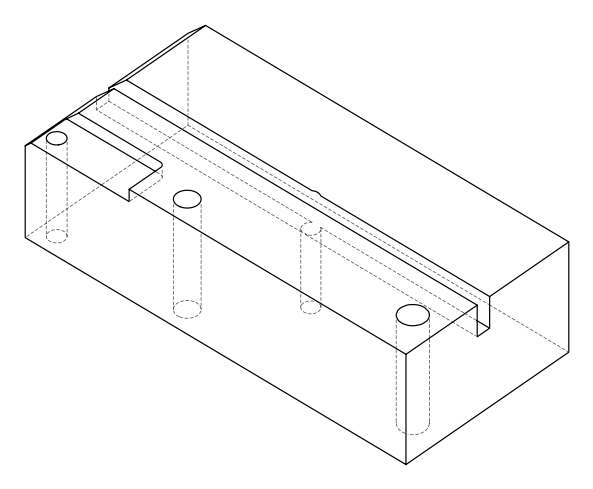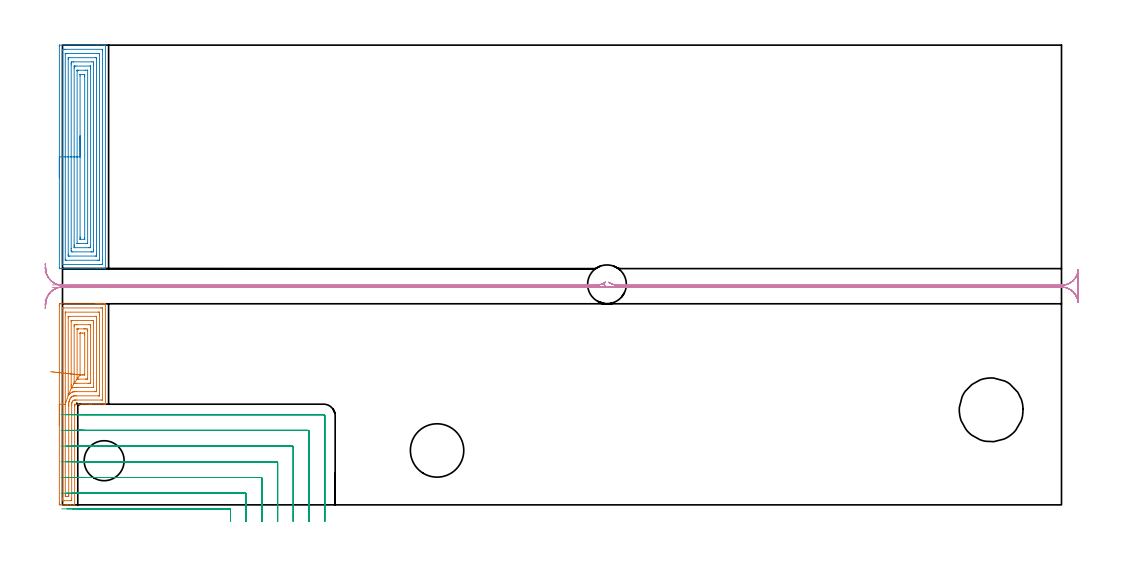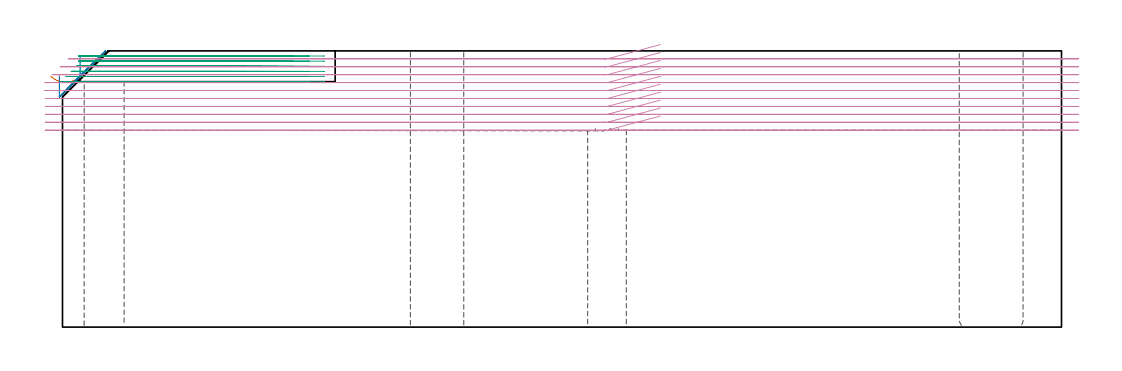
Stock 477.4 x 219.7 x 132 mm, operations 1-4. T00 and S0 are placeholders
(PLAN: 18 operations, 14 tool changes, 55.5 min)
(1 AREA_MILL | FG_CHAMFER_SURFACE | UGT0205_001 | 4.64 min | 24392 mm3)
(2 AREA_MILL_1 | FG_CHAMFER_SURFACE_1 | UGT0205_001 | 7.22 min | 27408 mm3)
(3 MILL_CORNER_NOTCH_RECTANGULAR | CORNER_NOTCH_RECTANGULAR | UGT0201_128 | Follow Part, ap 2.5, ae 75% | 11.71 min | 82509 mm3)
(4 MILL_RECTANGULAR_SLOT | SLOT_RECTANGULAR | NXT0201_012 | Follow Part, ap 4, ae 75% | 21.63 min | 300896 mm3)
(5 MILL_THROUGH_HOLE_FROM_SOLID_MATERIAL | STEP1HOLE_2 | NXT0201_007 | Circular | 5.91 min | 96031 mm3)
(6 SPOT_DRILL | STEP1HOLE | NXT0321_9005460120000 | 0.05 min | 0 mm3)
(7 SPOT_DRILL_1 | STEP1HOLE_1 | NXT0321_9005460120000 | 0.05 min | 179 mm3)
(8 SPOT_DRILL_2 | STEP1HOLE_3 | NXT0321_9005460120000 | 0.05 min | 183 mm3)
(9 DRILL_BLIND_HOLE_INTO_CENTER | STEP1HOLE | NXT0301_038 | 0.05 min | 0 mm3)
(10 GUN_DRILL_THROUGH_HOLE | STEP1HOLE | UGT0307_002 | 0.62 min | 2618 mm3)
(11 SPADE_DRILL_TO_ENLARGE_THROUGH_HOLE | STEP1HOLE | UGT0306_009 | 0.56 min | 22666 mm3)
(12 DRILL_BLIND_HOLE_INTO_CENTER_1 | STEP1HOLE_1 | NXT0301_092 | 0.09 min | 1719 mm3)
(13 GUN_DRILL_THROUGH_HOLE_1 | STEP1HOLE_1 | UGT0307_009 | 0.6 min | 11339 mm3)
(14 DRILL_TO_ENLARGE_THROUGH_HOLE | STEP1HOLE_1 | UGT0301_258 | 0.51 min | 20301 mm3)
(15 DRILL_BLIND_HOLE_INTO_CENTER_2 | STEP1HOLE_3 | NXT0301_038 | 0.05 min | 242 mm3)
(16 GUN_DRILL_THROUGH_HOLE_2 | STEP1HOLE_3 | UGT0307_002 | 0.6 min | 3401 mm3)
(17 SPADE_DRILL_TO_ENLARGE_THROUGH_HOLE_1 | STEP1HOLE_3 | UGT0306_007 | 0.56 min | 24320 mm3)
(18 DRILL_TO_ENLARGE_THROUGH_HOLE_1 | STEP1HOLE_3 | UGT0301_386 | 0.57 min | 39176 mm3)
(TOOL UGT0205_001 | Chamfer Mill 20 x 3 x 45 deg. | D20 FL50 Z2)
(TOOL UGT0201_128 | Carbide End Mill 10.0 | D10 FL15 Z4)
(TOOL NXT0201_012 | ENDMILL 16mm [2P460-1600-NA 1630] | D16 FL38 Z6)
(TOOL NXT0201_007 | ENDMILL 25mm [R216.25-25050GCK54P 1620] | D25 R3 FL54 Z5)
(TOOL NXT0321_9005460120000 | NC Spot Drill, 142deg, 12mm, Carbide, Uncoated | D12 PA142 FL30 Z2)
(TOOL NXT0301_038 | Carbide Drill 6.7mm [860.1-0670-034A1-MM 2214] | D6.7 PA140 FL53 Z2)
(TOOL UGT0307_002 | Gun Drill 6 mm | D6 PA130 FL24 Z1)
(TOOL UGT0306_009 | Spade Drill 18.5mm | D18.5 PA132 FL10 Z2)
(TOOL NXT0301_092 | Carbide Drill 12.1mm [860.1-1210-061A1-MM 2214] | D12.1 PA140 FL77 Z2)
(TOOL UGT0307_009 | Gun Drill 12 mm | D12 PA130 FL24 Z1)
(TOOL UGT0301_258 | Twist Drill 19.1 mm | D19.1 PA118 FL140 Z2)
(TOOL UGT0306_007 | Spade Drill 16.5mm | D16.5 PA132 FL10 Z2)
(TOOL UGT0301_386 | Twist Drill 25.5 mm | D25.5 PA118 FL165 Z2)
(OP 1 AREA_MILL)
G17 G21 G94 G90
T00 M6
G54
G17 G0 G90 X-1.5 Y38.05 S1061 M3
G43 Z142. H0
Z120.
G94 G1 Y38.088 Z119.128 F250.
Y38.202 Z118.263
Y38.391 Z117.412
Y38.653 Z116.58
Y38.987 Z115.774
Y39.39 Z115.
Y39.859 Z114.264
Y40.39 Z113.572
Y40.979 Z112.929
Y41.622 Z112.34
Y42.314 Z111.808
Y43.05 Z111.34
Y43.824 Z110.937
Y44.63 Z110.603
Y45.462 Z110.341
Y46.314 Z110.152
Y47.178 Z110.038
Y48.05 Z110.
Y95.109
X-1.499 Y95.557 Z110.001
X-1.494 Y95.991 Z110.003
X-1.491 Y96.091 Z110.005
X-1.064 Y96.1 Z110.432
X16.005 Z127.499
X16.543 Z128.036
X17.227 Z128.725
X17.423 Z128.92
X18.107 Z129.604
X18.303 Z129.8
X18.696 Z130.194
X19.672 Z131.171
X20.064 Z131.562
X20.308 Y96.099 Z131.806
X20.494 Y96.09 Z131.992
X20.5 Y96.001 Z132.
Y48.494
X20.493 Y48.11 Z131.993
X20.113 Y48.1 Z131.613
X13.803 Z125.302
X13.021 Z124.515
X5.979 Z117.473
X5.8 Z117.3
X5.804 Y47.581 Z117.295
X5.801 Y47.554 Z117.299
X5.799 Y47.388
X5.801 Y47.386 Z117.296
X5.806 Y47.382 Z117.288
X5.804 Y47.375 Z117.294
Y47.373 Z117.295
X5.8 Y47.369 Z117.298
X5.801 Y47.367 Z117.295
Y47.364 Z117.296
X5.8 Y47.354 Z117.3
Y47.332
Y47.331 Z117.297
X5.806 Y47.326 Z117.286
Y47.321 Z117.287
X5.8 Y47.316 Z117.296
Y47.314
Y47.3 Z117.3
Y47.276
Y47.275 Z117.297
X5.807 Y47.27 Z117.285
X5.806 Y47.267 Z117.286
X5.8 Y47.262 Z117.297
Y47.246 Z117.3
Y47.22
Y47.219 Z117.298
Y47.217
Y47.212 Z117.3
Y0.096
X5.804 Y0.01 Z117.296
X5.745 Y0.005 Z117.238
X5.487 Y0. Z116.986
X3.73 Z115.229
X2.457 Z113.955
X2.261 Z113.759
X1.577 Z113.071
X-1.063 Z110.433
X-1.491 Y0.009 Z110.005
X-1.494 Y0.109 Z110.003
X-1.499 Y0.543 Z110.001
X-1.5 Y0.983 Z110.
Y48.05
X-0.086 Z111.414
X-0.085 Y93.781 Z111.415
X-0.082 Y93.978 Z111.418
X-0.079 Y94.075 Z111.421
X-0.076 Y94.09 Z111.424
X-0.026 Y94.094 Z111.474
X0.064 Y94.097 Z111.564
X0.381 Y94.1 Z111.881
X18.303 Z129.803
X18.869 Y94.098 Z130.369
X19.01 Y94.093 Z130.51
X19.067 Y94.09 Z130.567
X19.08 Y93.886 Z130.58
X19.082 Y93.781 Z130.582
X19.086 Y92.992 Z130.586
Y92.893
X19.085 Y50.369 Z130.585
X19.084 Y50.27 Z130.584
X19.081 Y50.172 Z130.581
X19.079 Y50.126 Z130.579
X19.07 Y50.11 Z130.57
X18.472 Y50.1 Z129.972
X6.859 Z118.359
X6.149 Y50.098 Z117.649
X5.979 Y50.092 Z117.479
X5.631 Y50.076 Z117.131
X5.37 Y49.996 Z116.87
X5.098 Y49.826 Z116.598
X4.878 Y49.604 Z116.378
X4.723 Y49.382 Z116.223
X4.559 Y49.038 Z116.059
X4.484 Y48.804 Z115.984
X4.42 Y48.494 Z115.92
X4.4 Y48.31 Z115.9
X4.388 Y47.606 Z115.888
X4.386 Y47.436 Z115.886
X4.385 Y3.038 Z115.885
X4.381 Y2.319 Z115.881
X4.379 Y2.156 Z115.879
X4.37 Y2.01 Z115.87
X4.218 Y2.007 Z115.718
X3.653 Y2.001 Z115.153
X0.697 Y2. Z112.197
X0.131 Y2.002 Z111.631
X-0.01 Y2.007 Z111.49
X-0.067 Y2.01 Z111.433
X-0.08 Y2.214 Z111.42
X-0.082 Y2.319 Z111.418
X-0.086 Y3.108 Z111.414
Y3.207
Y48.05
X1.328 Z112.828
X1.329 Y91.368 Z112.829
X1.331 Y92.005 Z112.831
X1.333 Y92.067 Z112.833
X1.335 Y92.089 Z112.835
X1.389 Y92.094 Z112.889
X1.484 Y92.099 Z112.984
X17.33 Z128.83
X17.423 Y92.097 Z128.923
X17.517 Y92.091 Z129.017
X17.665 Y92.079 Z129.165
X17.667 Y92.005 Z129.167
X17.67 Y91.757 Z129.17
X17.671 Y91.117 Z129.171
X17.672 Y90.867 Z129.172
X17.671 Y52.433 Z129.171
X17.669 Y52.266 Z129.169
X17.664 Y52.133 Z129.164
X17.662 Y52.108 Z129.162
X17.655 Y52.106 Z129.155
X17.63 Y52.103 Z129.13
X17.423 Y52.1 Z128.923
X17.369 Z128.869
X6.805 Z118.305
X5.979 Y52.097 Z117.479
X5.929 Y52.096 Z117.429
X5.357 Y52.046 Z116.857
X5.159 Y51.984 Z116.659
X5.098 Y51.962 Z116.598
X4.917 Y51.89 Z116.417
X4.773 Y51.809 Z116.273
X4.575 Y51.686 Z116.075
X4.44 Y51.596 Z115.94
X4.218 Y51.394 Z115.718
X4.1 Y51.277 Z115.6
X3.987 Y51.158 Z115.487
X3.713 Y50.78 Z115.213
X3.592 Y50.582 Z115.092
X3.435 Y50.27 Z114.935
X3.404 Y50.203 Z114.904
X3.338 Y50.048 Z114.838
X3.171 Y49.55 Z114.671
X3.13 Y49.382 Z114.63
X3.024 Y48.81 Z114.524
X2.992 Y48.494 Z114.492
X2.98 Y47.966 Z114.48
X2.975 Y47.606 Z114.475
X2.972 Y47.087 Z114.472
X2.971 Y4.983 Z114.471
X2.97 Y4.466 Z114.47
X2.966 Y4.095 Z114.466
X2.965 Y4.033 Z114.465
X2.955 Y4.01 Z114.455
X2.551 Y4. Z114.051
X2.457 Z113.957
X1.67 Y4.001 Z113.17
X1.577 Y4.003 Z113.077
X1.483 Y4.009 Z112.983
X1.335 Y4.021 Z112.835
X1.333 Y4.095 Z112.833
X1.33 Y4.343 Z112.83
X1.329 Y4.983 Z112.829
X1.328 Y5.233 Z112.828
Y48.05
X2.749 Y52.294 Z114.249
X2.746 Y52.446 Z114.246
X2.744 Y52.645 Z114.244
X2.743 Y52.934 Z114.243
Y53.088
Y89.341
X2.744 Y89.94 Z114.244
X2.746 Y90.027 Z114.246
X2.749 Y90.077 Z114.249
X2.754 Y90.09 Z114.254
X2.774 Y90.092 Z114.274
X2.961 Y90.097 Z114.461
X3.338 Y90.1 Z114.838
X3.466 Z114.966
X15.791 Z127.291
X16.075 Y90.097 Z127.575
X16.216 Y90.092 Z127.716
X16.247 Y90.09 Z127.747
X16.25 Y90.07 Z127.75
X16.253 Y90.028 Z127.753
X16.257 Y89.63 Z127.757
X16.256 Y54.999 Z127.756
X16.255 Y54.71 Z127.755
X16.25 Y54.117 Z127.75
X15.662 Y54.106 Z127.162
X15.385 Y54.101 Z126.885
X6.585 Y54.099 Z118.085
X5.979 Y54.09 Z117.479
X5.728 Y54.075 Z117.228
X5.098 Y54.004 Z116.598
X4.959 Y53.963 Z116.459
X4.537 Y53.822 Z116.037
X4.327 Y53.712 Z115.827
X4.218 Y53.649 Z115.718
X3.786 Y53.369 Z115.286
X3.338 Y52.972 Z114.838
X3.318 Y52.954 Z114.818
X3.298 Y52.934 Z114.798
X3.1 Y52.714 Z114.6
X2.908 Y52.479 Z114.408
X2.845 Y52.403 Z114.345
X2.749 Y52.294 Z114.249
X4.218 Y55.785 Z115.718
X4.163 Y56.486 Z115.663
X4.16 Y56.544 Z115.66
X4.157 Y57.374 Z115.657
Y57.435
Y87.689
X4.158 Y87.812 Z115.658
X4.164 Y88.058 Z115.664
X4.166 Y88.093 Z115.666
X4.17 Y88.095 Z115.67
X4.185 Y88.098 Z115.685
X4.218 Y88.099 Z115.718
X4.568 Y88.1 Z116.068
X13.902 Y88.099 Z125.402
X14.254 Y88.098 Z125.754
X14.782 Y88.09 Z126.282
X14.836 Y87.565 Z126.336
X14.839 Y87.508 Z126.339
X14.843 Y86.677 Z126.343
Y86.616
Y56.363
X14.841 Y56.24 Z126.341
X14.838 Y56.158 Z126.338
X14.835 Y56.108 Z126.335
X14.829 Y56.107 Z126.329
X14.782 Y56.104 Z126.282
X14.284 Y56.1 Z125.784
X6.859 Y56.099 Z118.359
X6.364 Y56.097 Z117.864
X5.979 Y56.09 Z117.479
X5.522 Y56.058 Z117.022
X5.098 Y56.01 Z116.598
X4.903 Y55.985 Z116.403
X4.754 Y55.945 Z116.254
X4.218 Y55.785 Z115.718
X5.578 Y58.085 Z117.078
X5.576 Y58.125 Z117.076
X5.574 Y58.262 Z117.074
X5.572 Y58.672 Z117.072
X5.571 Y85.312 Z117.071
X5.573 Y85.789 Z117.073
X5.576 Y85.995 Z117.076
X5.578 Y86.088 Z117.078
X5.676 Y86.095 Z117.176
X5.979 Y86.098 Z117.479
X6.551 Y86.1 Z118.051
X6.859 Z118.359
X12.714 Z124.214
X13.021 Y86.097 Z124.521
X13.329 Y86.093 Z124.829
X13.412 Y86.09 Z124.912
X13.422 Y86.034 Z124.922
X13.425 Y85.926 Z124.925
X13.427 Y85.789 Z124.927
X13.429 Y85.378 Z124.929
Y84.901
X13.428 Y58.739 Z124.928
X13.426 Y58.262 Z124.926
X13.424 Y58.16 Z124.924
X13.422 Y58.117 Z124.922
X13.342 Y58.11 Z124.842
X13.18 Y58.102 Z124.68
X13.021 Y58.101 Z124.521
X12.301 Y58.1 Z123.801
X6.859 Z118.359
X6.141 Y58.098 Z117.641
X5.578 Y58.085 Z117.078
X6.992 Y60.117 Z118.492
X6.985 Y60.926 Z118.485
X6.986 Y84.013 Z118.486
X6.987 Y84.061 Z118.487
X6.989 Y84.083 Z118.489
X6.99 Y84.087 Z118.49
X7.052 Y84.09 Z118.552
X7.395 Y84.098 Z118.895
X7.567 Y84.1 Z119.067
X7.653 Z119.153
X10.294 Z121.794
X10.38 Z121.88
X11.178 Y84.097 Z122.678
X11.261 Y84.09 Z122.761
X12.008 Y84.013 Z123.508
X12.014 Y83.254 Z123.514
Y83.125
Y60.926
X12.01 Y60.17 Z123.51
X12.008 Y60.122 Z123.508
X11.976 Y60.11 Z123.476
X11.875 Y60.106 Z123.375
X11.67 Y60.103 Z123.17
X11.261 Y60.1 Z122.761
X11.199 Z122.699
X7.678 Z119.178
X7.304 Y60.102 Z118.804
X7.117 Y60.106 Z118.617
X7.025 Y60.11 Z118.525
X6.992 Y60.117 Z118.492
X8.41 Y62.109 Z119.91
X8.406 Y62.136 Z119.906
X8.403 Y62.213 Z119.903
X8.4 Y62.332 Z119.9
Y81.794
X8.401 Y81.942 Z119.901
X8.404 Y82.059 Z119.904
X8.407 Y82.09 Z119.907
X8.412 Y82.093 Z119.912
X8.434 Y82.096 Z119.934
X8.62 Y82.099 Z120.12
X8.756 Y82.1 Z120.256
X9.636 Z121.136
X10.38 Y82.096 Z121.88
X10.524 Y82.093 Z122.024
X10.595 Y82.077 Z122.095
X10.596 Y82.067 Z122.096
X10.598 Y82.017 Z122.098
X10.6 Y81.349 Z122.1
Y81.127
Y62.702
X10.599 Y62.481 Z122.099
X10.596 Y62.258 Z122.096
X10.594 Y62.119 Z122.094
X10.529 Y62.11 Z122.029
X10.38 Y62.106 Z121.88
X10.096 Y62.101 Z121.596
X9.5 Y62.1 Z121.
X9.216 Z120.716
X8.62 Y62.104 Z120.12
X8.422 Y62.108 Z119.922
X8.41 Y62.109 Z119.91
X7.769 Y62.179 Z119.322
X7.079 Y62.253 Z118.793
X6.346 Y62.332 Z118.327
X5.576 Y62.416 Z117.926
X4.773 Y62.502 Z117.595
X3.946 Y62.592 Z117.335
X3.098 Y62.684 Z117.148
X2.238 Y62.777 Z117.037
X1.371 Y62.87 Z117.002
X0.505 Y62.964 Z117.042
X-0.355 Y63.057 Z117.158
X-1.201 Y63.149 Z117.35
X-2.027 Y63.238 Z117.615
X-2.828 Y63.325 Z117.951
X-3.596 Y63.408 Z118.356
X-4.326 Y63.487 Z118.827
X-5.012 Y63.561 Z119.36
X-5.65 Y63.63 Z119.951
G0 Z142.
M5
M2
(OP 2 AREA_MILL_1)
G17 G21 G94 G90
T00 M6
G54
G17 G0 G90 X-1.5 Y156.3 S1061 M3
G43 Z142. H0
Z120.
G94 G1 Y156.338 Z119.128 F250.
Y156.452 Z118.263
Y156.641 Z117.412
Y156.903 Z116.58
Y157.237 Z115.774
Y157.64 Z115.
Y158.108 Z114.264
Y158.64 Z113.572
Y159.229 Z112.929
Y159.872 Z112.34
Y160.564 Z111.808
Y161.3 Z111.34
Y162.074 Z110.937
Y162.88 Z110.603
Y163.712 Z110.341
Y164.563 Z110.152
Y165.428 Z110.038
Y166.3 Z110.
Y219.068
X-1.496 Y219.523 Z110.002
X-1.492 Y219.69 Z110.006
X-1.322 Y219.7 Z110.175
X16.801 Z128.296
X19.184 Z130.679
X19.913 Z131.412
X20.139 Z131.639
X20.502 Y219.698 Z131.992
X20.5 Y219.515 Z132.
Y113.085
X20.502 Y112.903 Z131.993
Y112.902 Z131.992
X20.139 Y112.9 Z131.639
X19.912 Z131.412
X19.184 Z130.679
X17.939 Z129.436
X16.543 Z128.038
X-0.442 Z111.056
X-1.064 Y112.905 Z110.433
X-1.492 Y112.91 Z110.006
X-1.496 Y113.093 Z110.002
X-1.499 Y113.532 Z110.001
X-1.5 Y166.3 Z110.
X-0.086 Z111.414
X-0.085 Y217.179 Z111.415
X-0.084 Y217.279 Z111.416
X-0.079 Y217.667 Z111.421
X0.291 Y217.691 Z111.791
X0.697 Y217.697 Z112.197
X1.163 Y217.7 Z112.663
X1.577 Z113.077
X18.993 Y217.699 Z130.493
X19.028 Y217.696 Z130.528
X19.064 Y217.69 Z130.564
X19.079 Y217.682 Z130.579
X19.081 Y217.654 Z130.581
X19.085 Y217.379 Z130.585
Y115.421
X19.084 Y115.321 Z130.584
X19.079 Y114.933 Z130.579
X18.709 Y114.909 Z130.209
X18.303 Y114.903 Z129.803
X17.837 Y114.9 Z129.337
X17.423 Z128.923
X0.007 Y114.901 Z111.507
X-0.028 Y114.904 Z111.472
X-0.064 Y114.91 Z111.436
X-0.079 Y114.918 Z111.421
X-0.081 Y114.946 Z111.419
X-0.085 Y115.221 Z111.415
X-0.086 Y166.3 Z111.414
X1.328 Z112.828
X1.329 Y215.49 Z112.829
X1.33 Y215.616 Z112.83
X1.333 Y215.678 Z112.833
X1.335 Y215.687 Z112.835
X1.342 Y215.692 Z112.842
X1.373 Y215.698 Z112.873
X1.577 Y215.699 Z113.077
X2.251 Y215.7 Z113.751
X17.218 Y215.699 Z128.718
X17.423 Y215.695 Z128.923
X17.629 Y215.69 Z129.129
X17.665 Y215.678 Z129.165
X17.667 Y215.641 Z129.167
X17.67 Y215.574 Z129.17
X17.671 Y215.49 Z129.171
X17.672 Y215.238 Z129.172
X17.671 Y117.11 Z129.171
X17.67 Y116.984 Z129.17
X17.667 Y116.922 Z129.167
X17.665 Y116.913 Z129.165
X17.657 Y116.908 Z129.157
X17.627 Y116.902 Z129.127
X17.423 Y116.901 Z128.923
X16.749 Y116.9 Z128.249
X1.782 Y116.901 Z113.282
X1.577 Y116.905 Z113.077
X1.371 Y116.91 Z112.871
X1.335 Y116.922 Z112.835
X1.333 Y116.959 Z112.833
X1.33 Y117.026 Z112.83
X1.329 Y117.11 Z112.829
Y117.362
X1.328 Y166.3 Z112.828
X2.743 Z114.243
Y212.807
X2.744 Y213.41 Z114.244
X2.747 Y213.613 Z114.247
X2.749 Y213.678 Z114.249
X2.789 Y213.69 Z114.289
X2.898 Y213.694 Z114.398
X3.338 Y213.7 Z114.838
X15.662 Z127.162
X16.102 Y213.694 Z127.602
X16.211 Y213.69 Z127.711
X16.251 Y213.682 Z127.751
X16.253 Y213.646 Z127.753
X16.255 Y213.553 Z127.755
X16.257 Y213.097 Z127.757
Y212.807
Y119.793
X16.256 Y119.19 Z127.756
X16.253 Y118.987 Z127.753
X16.251 Y118.922 Z127.751
X16.211 Y118.91 Z127.711
X16.102 Y118.906 Z127.602
X15.662 Y118.9 Z127.162
X3.338 Z114.838
X2.898 Y118.906 Z114.398
X2.789 Y118.91 Z114.289
X2.749 Y118.917 Z114.249
X2.747 Y118.954 Z114.247
X2.745 Y119.047 Z114.245
X2.743 Y119.503 Z114.243
Y119.793
Y166.3
X4.157 Z115.657
Y210.186
X4.16 Y211.018 Z115.66
X4.163 Y211.075 Z115.663
X4.218 Y211.69 Z115.718
X4.431 Y211.696 Z115.931
X5.098 Y211.699 Z116.598
X5.308 Y211.7 Z116.808
X14.112 Y211.699 Z125.612
X14.782 Y211.69 Z126.282
X14.837 Y211.018 Z126.337
X14.84 Y210.96 Z126.34
X14.843 Y210.124 Z126.343
Y210.062
Y122.414
X14.839 Y121.582 Z126.339
X14.837 Y121.525 Z126.337
X14.782 Y120.91 Z126.282
X14.569 Y120.904 Z126.069
X13.902 Y120.901 Z125.402
X13.692 Y120.9 Z125.192
X4.887 Y120.901 Z116.387
X4.218 Y120.91 Z115.718
X4.163 Y121.582 Z115.663
X4.16 Y121.64 Z115.66
X4.157 Y122.476 Z115.657
Y122.538
Y166.3
X5.571 Z117.071
Y208.749
X5.574 Y209.23 Z117.074
X5.578 Y209.637 Z117.078
X5.58 Y209.69 Z117.08
X5.632 Y209.693 Z117.132
X5.747 Y209.697 Z117.247
X5.979 Y209.699 Z117.479
X6.396 Y209.7 Z117.896
X13.176 Y209.699 Z124.676
X13.299 Y209.697 Z124.799
X13.381 Y209.693 Z124.881
X13.422 Y209.689 Z124.922
X13.423 Y209.643 Z124.923
X13.427 Y209.23 Z124.927
X13.429 Y208.816 Z124.929
Y208.335
Y123.851
X13.426 Y123.37 Z124.926
X13.422 Y122.963 Z124.922
X13.42 Y122.91 Z124.92
X13.368 Y122.907 Z124.868
X13.253 Y122.903 Z124.753
X13.021 Y122.901 Z124.521
X12.604 Y122.9 Z124.104
X5.824 Y122.901 Z117.324
X5.701 Y122.903 Z117.201
X5.619 Y122.907 Z117.119
X5.578 Y122.911 Z117.078
X5.577 Y122.957 Z117.077
X5.573 Y123.37 Z117.073
X5.571 Y123.784 Z117.071
Y124.265
Y166.3
X6.985 Z118.485
X6.986 Y207.312 Z118.486
X6.987 Y207.441 Z118.487
X6.99 Y207.632 Z118.49
X6.992 Y207.676 Z118.492
X7.001 Y207.69 Z118.501
X7.06 Y207.693 Z118.56
X7.229 Y207.697 Z118.729
X7.485 Y207.7 Z118.985
X7.739 Z119.239
X11.006 Z122.506
X11.886 Z123.386
X11.968 Y207.697 Z123.468
X11.999 Y207.694 Z123.499
X12.007 Y207.69 Z123.507
X12.01 Y207.681 Z123.51
X12.013 Y207.645 Z123.513
X12.014 Y207.57 Z123.514
Y125.288
X12.013 Y125.159 Z123.513
X12.01 Y124.968 Z123.51
X12.008 Y124.924 Z123.508
X11.999 Y124.91 Z123.499
X11.94 Y124.907 Z123.44
X11.77 Y124.903 Z123.27
X11.515 Y124.9 Z123.015
X11.261 Z122.761
X7.994 Z119.494
X7.114 Z118.614
X7.032 Y124.903 Z118.532
X7.001 Y124.906 Z118.501
X6.993 Y124.91 Z118.493
X6.99 Y124.919 Z118.49
X6.987 Y124.955 Z118.487
X6.986 Y125.03 Z118.486
X6.985 Y166.3 Z118.485
X8.399 Z119.899
X8.4 Y204.981 Z119.9
X8.402 Y205.652 Z119.902
X8.403 Y205.678 Z119.903
X8.405 Y205.685 Z119.905
X8.432 Y205.69 Z119.932
X8.526 Y205.698 Z120.026
X8.573 Y205.7 Z120.073
X10.427 Y205.699 Z121.927
X10.521 Y205.694 Z122.021
X10.582 Y205.69 Z122.082
X10.594 Y205.678 Z122.094
X10.595 Y205.652 Z122.095
X10.599 Y205.43 Z122.099
X10.6 Y204.758 Z122.1
Y204.534
Y127.619
X10.598 Y126.948 Z122.098
X10.597 Y126.922 Z122.097
X10.595 Y126.915 Z122.095
X10.567 Y126.91 Z122.067
X10.474 Y126.902 Z121.974
X10.427 Y126.9 Z121.927
X8.573 Y126.901 Z120.073
X8.479 Y126.906 Z119.979
X8.418 Y126.91 Z119.918
X8.406 Y126.922 Z119.906
X8.405 Y126.948 Z119.905
X8.401 Y127.169 Z119.901
X8.4 Y127.842 Z119.9
Y128.066
X8.399 Y166.3 Z119.899
Y167.172 Z119.938
Y168.036 Z120.051
Y168.888 Z120.24
Y169.72 Z120.503
Y170.526 Z120.836
Y171.3 Z121.239
Y172.036 Z121.708
Y172.728 Z122.239
Y173.371 Z122.828
Y173.96 Z123.472
Y174.492 Z124.164
Y174.96 Z124.899
Y175.363 Z125.673
Y175.697 Z126.479
Y175.959 Z127.311
Y176.148 Z128.163
Y176.262 Z129.028
Y176.3 Z129.899
G0 Z142.
M5
M2
(OP 3 MILL_CORNER_NOTCH_RECTANGULAR)
G17 G21 G94 G90
T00 M6
G54
G17 G0 G90 X80.3 Y-8. S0 M3
G43 Z142. H0
Z129.55
G94 G1 Y-5. F250.
Y-2.395 F500.
G3 X79.805 Y-1.9 R0.5
G1 X11.662
G2 X11.174 Y-1.897 R45.
G1 X8.174 Y-1.865 F250.
G0 Z142.
X87.8 Y-8.
Z129.55
G1 Y-5.
Y5.104 F500.
G3 X87.304 Y5.6 R0.5
G1 X11.662
G2 X10.8 Y5.61 R37.5
G1 X7.801 Y5.679 F250.
G0 Z142.
X95.3 Y-8.
Z129.55
G1 Y-5.
Y12.604 F500.
G3 X94.804 Y13.1 R0.5
G1 X11.662
G2 X10.8 Y13.112 R30.
G1 X7.801 Y13.199 F250.
G0 Z142.
X102.8 Y-8.
Z129.55
G1 Y-5.
Y20.104 F500.
G3 X102.304 Y20.6 R0.5
G1 X11.662
G2 X10.8 Y20.617 R22.5
G1 X7.802 Y20.731 F250.
G0 Z142.
X110.3 Y-8.
Z129.55
G1 Y-5.
Y27.604 F500.
G3 X109.804 Y28.1 R0.5
G1 X11.662
G2 X10.8 Y28.125 R15.
G1 X7.805 Y28.297 F250.
G0 Z142.
X117.8 Y-8.
Z129.55
G1 Y-5.
Y35.104 F500.
G3 X117.304 Y35.6 R0.5
G1 X11.662
G2 X10.8 Y35.65 R7.5
G1 X7.82 Y35.995 F250.
G0 Z142.
X125.3 Y-8.
Z129.55
G1 Y-5.
Y42.603 F500.
G3 X124.803 Y43.1 R0.5
G1 X11.662
X8.662 F250.
G0 Z142.
X80.3 Y-8.
Z127.1
G1 Y-5.
Y-2.395 F500.
G3 X79.805 Y-1.9 R0.5
G1 X11.175
X8.175 F250.
G0 Z142.
X87.8 Y-8.
Z127.1
G1 Y-5.
Y5.104 F500.
G3 X87.304 Y5.6 R0.5
G1 X10.8
X7.8 F250.
G0 Z142.
X95.3 Y-8.
Z127.1
G1 Y-5.
Y12.604 F500.
G3 X94.804 Y13.1 R0.5
G1 X10.8
X7.8 F250.
G0 Z142.
X102.8 Y-8.
Z127.1
G1 Y-5.
Y20.104 F500.
G3 X102.304 Y20.6 R0.5
G1 X10.8
X7.8 F250.
G0 Z142.
X110.3 Y-8.
Z127.1
G1 Y-5.
Y27.604 F500.
G3 X109.804 Y28.1 R0.5
G1 X10.8
X7.8 F250.
G0 Z142.
X117.8 Y-8.
Z127.1
G1 Y-5.
Y35.104 F500.
G3 X117.304 Y35.6 R0.5
G1 X10.8
X7.8 F250.
G0 Z142.
X125.3 Y-8.
Z127.1
G1 Y-5.
Y42.604 F500.
G3 X124.803 Y43.1 R0.5
G1 X10.8
X7.8 F250.
G0 Z142.
X80.3 Y-8.
Z124.65
G1 Y-5.
Y-2.395 F500.
G3 X79.805 Y-1.9 R0.5
G1 X10.025
X7.025 F250.
G0 Z142.
X87.8 Y-8.
Z124.65
G1 Y-5.
Y5.104 F500.
G3 X87.304 Y5.6 R0.5
G1 X9.65
X6.65 F250.
G0 Z142.
X95.3 Y-8.
Z124.65
G1 Y-5.
Y12.604 F500.
G3 X94.804 Y13.1 R0.5
G1 X9.65
X6.65 F250.
G0 Z142.
X102.8 Y-8.
Z124.65
G1 Y-5.
Y20.104 F500.
G3 X102.304 Y20.6 R0.5
G1 X9.65
X6.65 F250.
G0 Z142.
X110.3 Y-8.
Z124.65
G1 Y-5.
Y27.604 F500.
G3 X109.804 Y28.1 R0.5
G1 X9.65
X6.65 F250.
G0 Z142.
X117.8 Y-8.
Z124.65
G1 Y-5.
Y35.104 F500.
G3 X117.304 Y35.6 R0.5
G1 X9.65
X6.65 F250.
G0 Z142.
X125.3 Y-8.
Z124.65
G1 Y-5.
Y42.604 F500.
G3 X124.803 Y43.1 R0.5
G1 X9.65
X6.65 F250.
G0 Z142.
X80.3 Y-8.
Z122.2
G1 Y-5.
Y-2.395 F500.
G3 X79.805 Y-1.9 R0.5
G1 X7.575
X4.575 F250.
G0 Z142.
X87.8 Y-8.
Z122.2
G1 Y-5.
Y5.104 F500.
G3 X87.304 Y5.6 R0.5
G1 X7.2
X4.2 F250.
G0 Z142.
X95.3 Y-8.
Z122.2
G1 Y-5.
Y12.604 F500.
G3 X94.804 Y13.1 R0.5
G1 X7.2
X4.2 F250.
G0 Z142.
X102.8 Y-8.
Z122.2
G1 Y-5.
Y20.104 F500.
G3 X102.304 Y20.6 R0.5
G1 X7.2
X4.2 F250.
G0 Z142.
X110.3 Y-8.
Z122.2
G1 Y-5.
Y27.604 F500.
G3 X109.804 Y28.1 R0.5
G1 X7.2
X4.2 F250.
G0 Z142.
X117.8 Y-8.
Z122.2
G1 Y-5.
Y35.104 F500.
G3 X117.304 Y35.6 R0.5
G1 X7.2
X4.2 F250.
G0 Z142.
X125.3 Y-8.
Z122.2
G1 Y-5.
Y42.604 F500.
G3 X124.803 Y43.1 R0.5
G1 X7.2
X4.2 F250.
G0 Z142.
X80.3 Y-8.
Z119.75
G1 Y-5.
Y-2.395 F500.
G3 X79.805 Y-1.9 R0.5
G1 X5.125
X2.125 F250.
G0 Z142.
X87.8 Y-8.
Z119.75
G1 Y-5.
Y5.104 F500.
G3 X87.304 Y5.6 R0.5
G1 X4.75
X1.75 F250.
G0 Z142.
X95.3 Y-8.
Z119.75
G1 Y-5.
Y12.604 F500.
G3 X94.804 Y13.1 R0.5
G1 X4.75
X1.75 F250.
G0 Z142.
X102.8 Y-8.
Z119.75
G1 Y-5.
Y20.104 F500.
G3 X102.304 Y20.6 R0.5
G1 X4.75
X1.75 F250.
G0 Z142.
X110.3 Y-8.
Z119.75
G1 Y-5.
Y27.604 F500.
G3 X109.804 Y28.1 R0.5
G1 X4.75
X1.75 F250.
G0 Z142.
X117.8 Y-8.
Z119.75
G1 Y-5.
Y35.104 F500.
G3 X117.304 Y35.6 R0.5
G1 X4.75
X1.75 F250.
G0 Z142.
X125.3 Y-8.
Z119.75
G1 Y-5.
Y42.603 F500.
G3 X124.804 Y43.1 R0.5
G1 X4.75
X1.75 F250.
G0 Z142.
X80.3 Y-8.
Z117.3
G1 Y-5.
Y-2.395 F500.
G3 X79.805 Y-1.9 R0.5
G1 X2.676
X-0.324 F250.
G0 Z142.
X87.8 Y-8.
Z117.3
G1 Y-5.
Y5.104 F500.
G3 X87.305 Y5.6 R0.5
G1 X2.301
X-0.699 F250.
G0 Z142.
X95.3 Y-8.
Z117.3
G1 Y-5.
Y12.604 F500.
G3 X94.804 Y13.1 R0.5
G1 X2.301
X-0.699 F250.
G0 Z142.
X102.8 Y-8.
Z117.3
G1 Y-5.
Y20.104 F500.
G3 X102.304 Y20.6 R0.5
G1 X2.301
X-0.699 F250.
G0 Z142.
X110.3 Y-8.
Z117.3
G1 Y-5.
Y27.604 F500.
G3 X109.804 Y28.1 R0.5
G1 X2.301
X-0.699 F250.
G0 Z142.
X117.8 Y-8.
Z117.3
G1 Y-5.
Y35.104 F500.
G3 X117.304 Y35.6 R0.5
G1 X2.301
X-0.699 F250.
G0 Z142.
X125.3 Y-8.
Z117.3
G1 Y-5.
Y42.603 F500.
G3 X124.803 Y43.1 R0.5
G1 X2.301
X-0.699 F250.
G0 Z142.
M5
M2
(OP 4 MILL_RECTANGULAR_SLOT)
G17 G21 G94 G90
T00 M6
G54
G17 G0 G90 X2.676 Y104.1 S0 M3
G43 Z142. H1
Z128.21
G94 G1 X5.676 F250.
X260.038 F500.
X260.04 Y104.11
G2 X259.316 Y106.354 R1.3
G1 X259.31 Y106.361
G2 X254.701 Y104.9 R8.
G1 X5.676
X2.676 F250.
G0 Z142.
X-1.113 Y104.1
Z124.42
G1 X1.887
X260.038 F500.
X260.04 Y104.11
G2 X259.316 Y106.354 R1.3
G1 X259.31 Y106.361
G2 X254.701 Y104.9 R8.
G1 X1.887
X-1.113 F250.
G0 Z142.
X-4.887 Y103.874
Z120.63
G1 X-1.887
G2 X0. Y104.1 R8. F500.
G1 X260.038
X260.04 Y104.11
G2 X259.316 Y106.354 R1.3
G1 X259.31 Y106.361
G2 X254.701 Y104.9 R8.
G1 X0.
G2 X-1.887 Y105.126 R8.
G1 X-4.887 F250.
G0 Z142.
X-8.395 Y97.687
Z116.84
G1 X-6.838 Y100.252
G2 X0. Y104.1 R8. F500.
G1 X260.038
X260.04 Y104.11
G2 X259.316 Y106.354 R1.3
G1 X259.31 Y106.361
G2 X254.701 Y104.9 R8.
G1 X0.
G2 X-6.828 Y108.731 R8.
G1 X-8.391 Y111.292 F250.
G0 X-8.516 Y95.413 Z113.05
G1 X-7.692 Y98.298
G2 X0. Y104.1 R8. F500.
G1 X260.038
X260.04 Y104.11
G2 X259.316 Y106.354 R1.3
G1 X259.31 Y106.361
G2 X254.701 Y104.9 R8.
G1 X0.
G2 X-7.688 Y110.688 R8.
G1 X-8.518 Y113.571 F250.
G0 X-8.23 Y93.803 Z109.26
G1 X-7.97 Y96.792
G2 X0. Y104.1 R8. F500.
G1 X260.038
X260.04 Y104.11
G2 X259.316 Y106.354 R1.3
G1 X259.31 Y106.361
G2 X254.701 Y104.9 R8.
G1 X0.
G2 X-7.97 Y112.208 R8.
G1 X-8.23 Y115.197 F250.
G0 Y93.803 Z105.47
G1 X-7.97 Y96.792
G2 X0. Y104.1 R8. F500.
G1 X260.038
X260.04 Y104.11
G2 X259.316 Y106.354 R1.3
G1 X259.31 Y106.361
G2 X254.701 Y104.9 R8.
G1 X0.
G2 X-7.97 Y112.208 R8.
G1 X-8.23 Y115.197 F250.
G0 Y93.803 Z101.68
G1 X-7.97 Y96.792
G2 X0. Y104.1 R8. F500.
G1 X260.038
X260.04 Y104.11
G2 X259.316 Y106.354 R1.3
G1 X259.31 Y106.361
G2 X254.701 Y104.9 R8.
G1 X0.
G2 X-7.97 Y112.208 R8.
G1 X-8.23 Y115.197 F250.
G0 Y93.803 Z97.89
G1 X-7.97 Y96.792
G2 X0. Y104.1 R8. F500.
G1 X260.038
X260.04 Y104.11
G2 X259.316 Y106.354 R1.3
G1 X259.31 Y106.361
G2 X254.701 Y104.9 R8.
G1 X0.
G2 X-7.97 Y112.208 R8.
G1 X-8.23 Y115.197 F250.
G0 Y93.803 Z94.1
G1 X-7.97 Y96.792
G2 X0. Y104.1 R8. F500.
G1 X260.038
X260.04 Y104.11
G2 X259.316 Y106.354 R1.3
G1 X259.31 Y106.361
G2 X254.701 Y104.9 R8.
G1 X0.
G2 X-7.97 Y112.208 R8.
G1 X-8.23 Y115.197 F250.
G0 Z142.
X285.702 Y104.1
Z135.
G1 X260.362 Z128.21
X477.4 F500.
G2 X485.37 Y96.792 R8.
G1 X485.4
Y112.208
X485.37
G2 X477.4 Y104.9 R8.
G1 X265.699
G2 X261.09 Y106.361 R8.
G0 Z142.
X285.702 Y104.1
Z131.21
G1 X260.362 Z124.42 F250.
X477.4 F500.
G2 X485.37 Y96.792 R8.
G1 X485.4
Y112.208
X485.37
G2 X477.4 Y104.9 R8.
G1 X265.699
G2 X261.09 Y106.361 R8.
G0 Z142.
X285.702 Y104.1
Z127.42
G1 X260.362 Z120.63 F250.
X477.4 F500.
G2 X485.37 Y96.792 R8.
G1 X485.4
Y112.208
X485.37
G2 X477.4 Y104.9 R8.
G1 X265.699
G2 X261.09 Y106.361 R8.
G0 Z142.
X285.702 Y104.1
Z123.63
G1 X260.362 Z116.84 F250.
X477.4 F500.
G2 X485.37 Y96.792 R8.
G1 X485.4
Y112.208
X485.37
G2 X477.4 Y104.9 R8.
G1 X265.699
G2 X261.09 Y106.361 R8.
G0 Z142.
X285.702 Y104.1
Z119.84
G1 X260.362 Z113.05 F250.
X477.4 F500.
G2 X485.37 Y96.792 R8.
G1 X485.4
Y112.208
X485.37
G2 X477.4 Y104.9 R8.
G1 X265.699
G2 X261.09 Y106.361 R8.
G0 Z142.
X285.702 Y104.1
Z116.05
G1 X260.362 Z109.26 F250.
X477.4 F500.
G2 X485.37 Y96.792 R8.
G1 X485.4
Y112.208
X485.37
G2 X477.4 Y104.9 R8.
G1 X265.699
G2 X261.09 Y106.361 R8.
G0 Z142.
X285.702 Y104.1
Z112.26
G1 X260.362 Z105.47 F250.
X477.4 F500.
G2 X485.37 Y96.792 R8.
G1 X485.4
Y112.208
X485.37
G2 X477.4 Y104.9 R8.
G1 X265.699
G2 X261.09 Y106.361 R8.
G0 Z142.
X285.702 Y104.1
Z108.47
G1 X260.362 Z101.68 F250.
X477.4 F500.
G2 X485.37 Y96.792 R8.
G1 X485.4
Y112.208
X485.37
G2 X477.4 Y104.9 R8.
G1 X265.699
G2 X261.09 Y106.361 R8.
G0 Z142.
X285.702 Y104.1
Z104.68
G1 X260.362 Z97.89 F250.
X477.4 F500.
G2 X485.37 Y96.792 R8.
G1 X485.4
Y112.208
X485.37
G2 X477.4 Y104.9 R8.
G1 X265.699
G2 X261.09 Y106.361 R8.
G0 Z142.
X285.702 Y104.1
Z100.89
G1 X260.362 Z94.1 F250.
X477.4 F500.
G2 X485.37 Y96.792 R8.
G1 X485.4
Y112.208
X485.37
G2 X477.4 Y104.9 R8.
G1 X265.699
G2 X261.09 Y106.361 R8.
G0 Z142.
M5
M2
